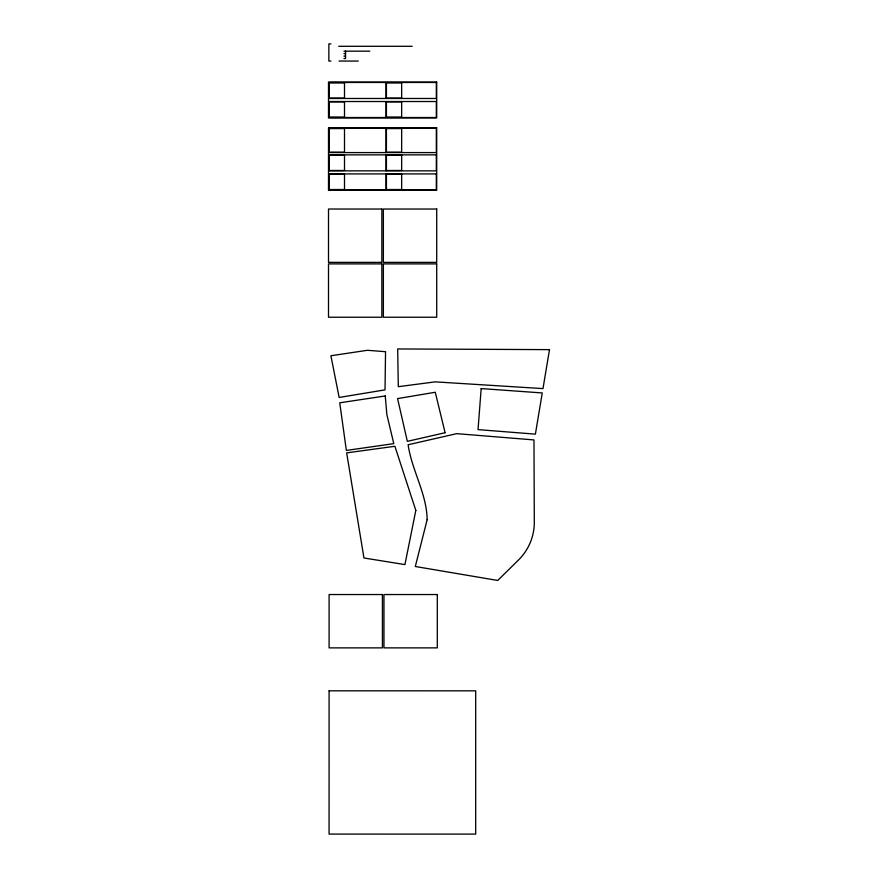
<?xml version="1.0" encoding="UTF-8"?>
<svg xmlns="http://www.w3.org/2000/svg" width="878" height="878" viewBox="0 0 878 878"><rect width="100%" height="100%" fill="white"/><g stroke="black" fill="none" stroke-linecap="round" stroke-linejoin="round"><path stroke-width="1.32" d="M330.951 43.9L328.866 43.9L328.866 61.065L330.951 61.065M338.765 46.293L412.155 46.293M343.946 51.165L369.803 51.165M343.946 53.635L345.537 53.635M343.946 56.104L345.537 56.104M343.946 58.574L345.537 58.574L345.537 51.165M339.007 61.054L358.301 61.054M386.035 82.477L386.035 98.479M386.035 101.519L386.035 117.52M386.035 128.188L386.035 152.574M386.035 154.857L386.035 170.859M386.035 173.91L386.035 189.911M329.096 690.821L329.074 834.089L475.689 834.1L475.7 690.832L329.096 690.821M385.541 351.694L385.025 389.865L339.149 397.449L330.896 355.755L367.41 350.289L385.541 351.694M481.177 388.57L478.027 429.616L535.393 434.138L542.264 392.949L481.177 388.57M549.496 349.631L542.988 388.603L435.203 381.864L398.294 386.682L397.69 348.95L549.496 349.631M415.821 510.425L404.934 564.587L363.953 557.991L346.667 452.872L394.902 446.287L415.821 510.425M427.147 519.721L415.305 566.497L497.727 580.457L518.525 559.977A52.867 52.867 0 0 0 534.307 522.092L533.978 439.922L456.725 433.655L408.127 444.751C411.782 470.388 426.807 493.655 427.147 519.721M445.102 432.722L407.348 441.349L397.569 398.601L435.269 392.257L445.102 432.722M385.266 395.956L339.742 402.804L346.36 450.436L393.783 443.642L386.836 414.438L385.266 395.956M436.706 82.093L328.504 82.093L328.504 117.904L436.706 117.904L436.706 82.093M436.322 82.477L328.888 82.477L328.888 98.479L436.322 98.479L436.322 82.477M344.505 82.85L329.261 82.85L329.261 98.095L344.505 98.095L344.505 82.85M401.652 82.85L386.419 82.85L386.419 98.095L401.652 98.095L401.652 82.85M436.322 101.519L328.888 101.519L328.888 117.52L436.322 117.52L436.322 101.519M344.505 101.903L329.261 101.903L329.261 117.147L344.505 117.147L344.505 101.903M401.652 101.903L386.419 101.903L386.419 117.147L401.652 117.147L401.652 101.903M436.706 127.815L328.504 127.815L328.504 190.296L436.706 190.296L436.706 127.815M436.322 128.188L328.888 128.188L328.888 152.574L436.322 152.574L436.322 128.188M344.505 128.572L329.261 128.572L329.261 152.19L344.505 152.19L344.505 128.572M401.652 128.572L386.419 128.572L386.419 152.19L401.652 152.19L401.652 128.572M436.322 154.857L328.888 154.857L328.888 170.859L436.322 170.859L436.322 154.857M344.505 155.241L329.261 155.241L329.261 170.486L344.505 170.486L344.505 155.241M401.652 155.241L386.419 155.241L386.419 170.486L401.652 170.486L401.652 155.241M436.322 173.91L328.888 173.91L328.888 189.911L436.322 189.911L436.322 173.91M344.505 174.294L329.261 174.294L329.261 189.527L344.505 189.527L344.505 174.294M401.652 174.294L386.419 174.294L386.419 189.527L401.652 189.527L401.652 174.294M381.842 209.03L328.504 209.03L328.504 262.368L381.842 262.368L381.842 209.03M436.706 209.03L383.368 209.03L383.368 262.368L436.706 262.368L436.706 209.03M381.842 263.894L328.504 263.894L328.504 317.232L381.842 317.232L381.842 263.894M436.706 263.894L383.368 263.894L383.368 317.232L436.706 317.232L436.706 263.894M382.435 594.538L329.096 594.538L329.096 647.876L382.435 647.876L382.435 594.538M437.299 594.538L383.96 594.538L383.96 647.876L437.299 647.876L437.299 594.538"/></g></svg>
